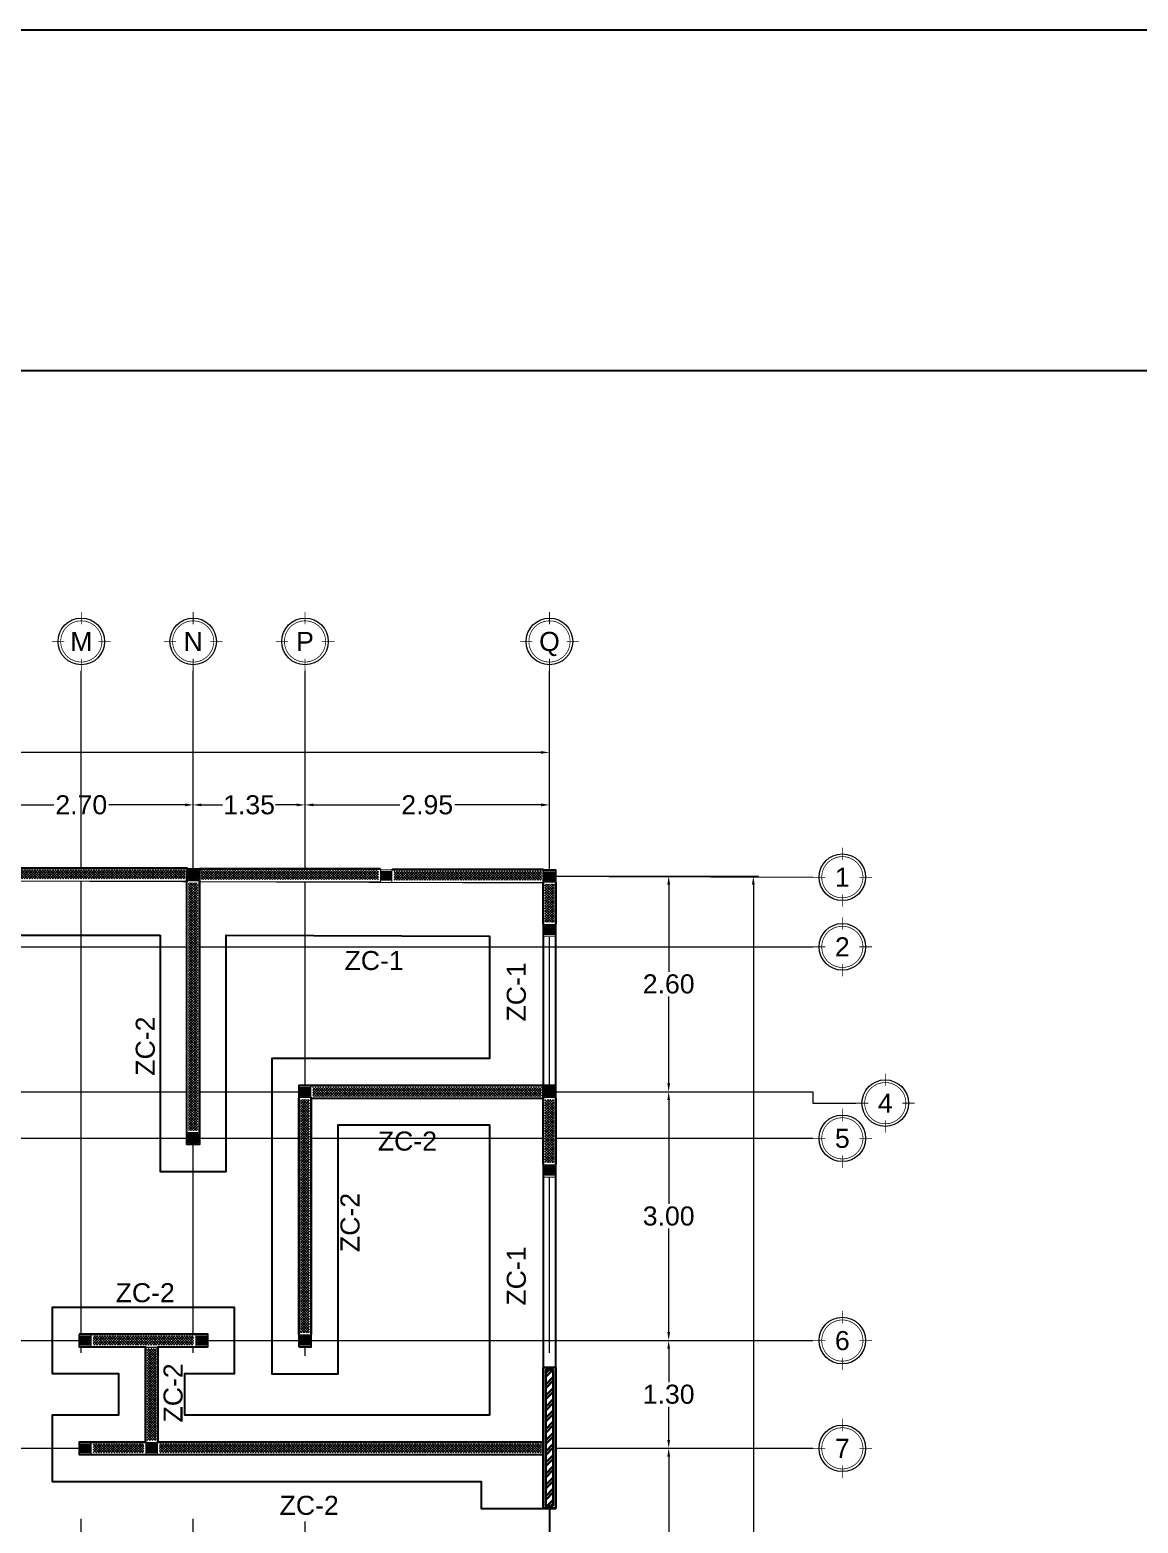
# Model space of a CAD drawing. Header units: metres. Extents: x 14 to 161, y 5 to 309.
# Drawn here: x 91.67 to 105.04, y 290.84 to 308.85 of the extents above; entities that cross this region are included whole.
import ezdxf
from ezdxf.enums import TextEntityAlignment as Align

# ---------------------------------------------------------------- set-up
doc = ezdxf.new("R2010")
doc.units = ezdxf.units.M
doc.set_wipeout_variables(frame=1)
doc.header["$PDMODE"] = 35
doc.linetypes.add('CENTRO2', pattern=[0.9, 0.6, -0.1, 0.1, -0.1])
doc.linetypes.add('HIDDEN2', pattern=[4.7625, 3.175, -1.5875])
for name, color, linetype, lineweight in [('E-Burbuja eje', 5, 'Continuous', 15), ('E-Castillos', 3, 'Continuous', 5), ('E-Ejes', 1, 'CENTRO2', 9), ('E-Hatch', 1, 'Continuous', 5), ('E-Muro de Mamposteria', 5, 'Continuous', 30), ('E-Muro de Refuerzo', 3, 'Continuous', 30), ('E-Textos', 3, 'Continuous', 15)]:
    doc.layers.add(name, color=color, linetype=linetype, lineweight=lineweight)
for name, color, linetype in [('E-Cotas', 2, 'Continuous'), ('E-Pie', 1, 'Continuous'), ('E-Trabe de liga', 4, 'TRACKS'), ('E-Zapata', 4, 'Continuous')]:
    doc.layers.add(name, color=color, linetype=linetype)
doc.layers.add('E-Pretil', color=7, linetype='HIDDEN2', true_color=0xd6d6d6)
doc.styles.add('ARIAL', font='arial.ttf')
doc.styles.add('Geneeral 2', font='arial.ttf', dxfattribs={"height": 2.3})
doc.styles.add('General', font='arial.ttf', dxfattribs={"height": 2.3})
doc.linetypes.add('TRACKS', pattern='A,0.15,[130,ltypeshp.shx,S=0.25,R=0,X=0,Y=0],0.15', length=0.3)
doc.dimstyles.new('Generales', dxfattribs={"dimscale": 0, "dimtxt": 2.3, "dimasz": 2, "dimexe": 1.25, "dimexo": 0.625, "dimtad": 0, "dimtih": 1, "dimtoh": 1, "dimzin": 1, "dimdsep": 46, "dimtxsty": 'General', "dimcen": 2, "dimclrd": 2, "dimclre": 2, "dimclrt": 3, "dimadec": 0, "dimazin": 0, "dimtfac": 1, "dimtmove": 0, "dimatfit": 3, "dimfxl": 1, "dimlwd": 13, "dimlwe": 13, "dimarcsym": 0})

# ---------------------------------------------------------------- blocks, each defined once
blk = doc.blocks.new('*D402')
at = {"layer": 'Defpoints', "color": 0, "transparency": 16777216}
for p in [(97.937, 300.137), (76.277, 298.718), (97.937, 298.718)]:
    blk.add_point(p, dxfattribs=at)
at = {"layer": 'E-Cotas', "color": 2, "linetype": 'Continuous', "lineweight": 13, "transparency": 16777216}
for p, q in [((76.277, 298.749), (76.277, 300.199)), ((76.377, 300.137), (86.686, 300.137)), ((97.837, 300.137), (87.529, 300.137)), ((97.937, 298.749), (97.937, 300.199))]:
    blk.add_line(p, q, dxfattribs=at)
at = {"layer": 'E-Cotas', "color": 2, "transparency": 16777216}
for points in [[(76.377, 300.153), (76.377, 300.12), (76.277, 300.137)], [(97.837, 300.153), (97.837, 300.12), (97.937, 300.137)]]:
    blk.add_solid(points, dxfattribs=at)
at = {"layer": 'E-Cotas', "color": 3, "transparency": 16777216, "insert": (87.107, 300.137), "char_height": 0.23, "attachment_point": 5, "style": 'General'}
blk.add_mtext('21.66', dxfattribs=at)
blk = doc.blocks.new('*D393')
at = {"layer": 'Defpoints', "color": 0, "transparency": 16777216}
for p in [(93.637, 299.504), (90.937, 298.667), (93.637, 298.667)]:
    blk.add_point(p, dxfattribs=at)
at = {"layer": 'E-Cotas', "color": 2, "linetype": 'Continuous', "lineweight": 13, "transparency": 16777216}
for p, q in [((90.937, 298.698), (90.937, 299.567)), ((91.037, 299.504), (91.956, 299.504)), ((93.537, 299.504), (92.619, 299.504)), ((93.637, 298.698), (93.637, 299.567))]:
    blk.add_line(p, q, dxfattribs=at)
at = {"layer": 'E-Cotas', "color": 2, "transparency": 16777216}
for points in [[(91.037, 299.521), (91.037, 299.487), (90.937, 299.504)], [(93.537, 299.521), (93.537, 299.487), (93.637, 299.504)]]:
    blk.add_solid(points, dxfattribs=at)
at = {"layer": 'E-Cotas', "color": 3, "transparency": 16777216, "insert": (92.287, 299.504), "char_height": 0.23, "attachment_point": 5, "style": 'General'}
blk.add_mtext('2.70', dxfattribs=at)
blk = doc.blocks.new('*D392')
at = {"layer": 'Defpoints', "color": 0, "transparency": 16777216}
for p in [(94.987, 299.504), (93.637, 298.658), (94.987, 298.658)]:
    blk.add_point(p, dxfattribs=at)
at = {"layer": 'E-Cotas', "color": 2, "linetype": 'Continuous', "lineweight": 13, "transparency": 16777216}
for p, q in [((93.637, 298.689), (93.637, 299.567)), ((93.737, 299.504), (93.992, 299.504)), ((94.887, 299.504), (94.632, 299.504)), ((94.987, 298.689), (94.987, 299.567))]:
    blk.add_line(p, q, dxfattribs=at)
at = {"layer": 'E-Cotas', "color": 2, "transparency": 16777216}
for points in [[(93.737, 299.521), (93.737, 299.487), (93.637, 299.504)], [(94.887, 299.521), (94.887, 299.487), (94.987, 299.504)]]:
    blk.add_solid(points, dxfattribs=at)
at = {"layer": 'E-Cotas', "color": 3, "transparency": 16777216, "insert": (94.312, 299.504), "char_height": 0.23, "attachment_point": 5, "style": 'General'}
blk.add_mtext('1.35', dxfattribs=at)
blk = doc.blocks.new('*D391')
at = {"layer": 'Defpoints', "color": 0, "transparency": 16777216}
for p in [(97.937, 299.504), (94.987, 298.653), (97.937, 298.653)]:
    blk.add_point(p, dxfattribs=at)
at = {"layer": 'E-Cotas', "color": 2, "linetype": 'Continuous', "lineweight": 13, "transparency": 16777216}
for p, q in [((94.987, 298.684), (94.987, 299.567)), ((95.087, 299.504), (96.13, 299.504)), ((97.837, 299.504), (96.795, 299.504)), ((97.937, 298.684), (97.937, 299.567))]:
    blk.add_line(p, q, dxfattribs=at)
at = {"layer": 'E-Cotas', "color": 2, "transparency": 16777216}
for points in [[(95.087, 299.521), (95.087, 299.487), (94.987, 299.504)], [(97.837, 299.521), (97.837, 299.487), (97.937, 299.504)]]:
    blk.add_solid(points, dxfattribs=at)
at = {"layer": 'E-Cotas', "color": 3, "transparency": 16777216, "insert": (96.462, 299.504), "char_height": 0.23, "attachment_point": 5, "style": 'General'}
blk.add_mtext('2.95', dxfattribs=at)
blk = doc.blocks.new('*D383')
at = {"layer": 'Defpoints', "color": 0, "transparency": 16777216}
for p in [(97.937, 298.643), (97.937, 296.043), (99.376, 296.043)]:
    blk.add_point(p, dxfattribs=at)
at = {"layer": 'E-Cotas', "color": 2, "linetype": 'Continuous', "lineweight": 13, "transparency": 16777216}
for p, q in [((97.969, 298.643), (99.439, 298.643)), ((99.376, 298.543), (99.376, 297.491)), ((99.376, 296.143), (99.376, 297.194)), ((97.969, 296.043), (99.439, 296.043))]:
    blk.add_line(p, q, dxfattribs=at)
at = {"layer": 'E-Cotas', "color": 2, "transparency": 16777216}
for points in [[(99.36, 298.543), (99.393, 298.543), (99.376, 298.643)], [(99.36, 296.143), (99.393, 296.143), (99.376, 296.043)]]:
    blk.add_solid(points, dxfattribs=at)
at = {"layer": 'E-Cotas', "color": 3, "transparency": 16777216, "insert": (99.376, 297.343), "char_height": 0.23, "attachment_point": 5, "style": 'General'}
blk.add_mtext('2.60', dxfattribs=at)
blk = doc.blocks.new('*D382')
at = {"layer": 'Defpoints', "color": 0, "transparency": 16777216}
for p in [(97.937, 296.043), (97.937, 293.043), (99.376, 293.043)]:
    blk.add_point(p, dxfattribs=at)
at = {"layer": 'E-Cotas', "color": 2, "linetype": 'Continuous', "lineweight": 13, "transparency": 16777216}
for p, q in [((97.969, 296.043), (99.439, 296.043)), ((99.376, 295.943), (99.376, 294.691)), ((99.376, 293.143), (99.376, 294.394)), ((97.969, 293.043), (99.439, 293.043))]:
    blk.add_line(p, q, dxfattribs=at)
at = {"layer": 'E-Cotas', "color": 2, "transparency": 16777216}
for points in [[(99.36, 295.943), (99.393, 295.943), (99.376, 296.043)], [(99.36, 293.143), (99.393, 293.143), (99.376, 293.043)]]:
    blk.add_solid(points, dxfattribs=at)
at = {"layer": 'E-Cotas', "color": 3, "transparency": 16777216, "insert": (99.376, 294.543), "char_height": 0.23, "attachment_point": 5, "style": 'General'}
blk.add_mtext('3.00', dxfattribs=at)
blk = doc.blocks.new('*D381')
at = {"layer": 'Defpoints', "color": 0, "transparency": 16777216}
for p in [(97.937, 293.043), (97.937, 291.743), (99.376, 291.743)]:
    blk.add_point(p, dxfattribs=at)
at = {"layer": 'E-Cotas', "color": 2, "linetype": 'Continuous', "lineweight": 13, "transparency": 16777216}
for p, q in [((97.969, 293.043), (99.439, 293.043)), ((99.376, 292.943), (99.376, 292.541)), ((99.376, 291.843), (99.376, 292.244)), ((97.969, 291.743), (99.439, 291.743))]:
    blk.add_line(p, q, dxfattribs=at)
at = {"layer": 'E-Cotas', "color": 2, "transparency": 16777216}
for points in [[(99.36, 292.943), (99.393, 292.943), (99.376, 293.043)], [(99.36, 291.843), (99.393, 291.843), (99.376, 291.743)]]:
    blk.add_solid(points, dxfattribs=at)
at = {"layer": 'E-Cotas', "color": 3, "transparency": 16777216, "insert": (99.376, 292.393), "char_height": 0.23, "attachment_point": 5, "style": 'General'}
blk.add_mtext('1.30', dxfattribs=at)
blk = doc.blocks.new('*D380')
at = {"layer": 'Defpoints', "color": 0, "transparency": 16777216}
for p in [(97.937, 291.743), (97.937, 285.243), (99.376, 285.243)]:
    blk.add_point(p, dxfattribs=at)
at = {"layer": 'E-Cotas', "color": 2, "linetype": 'Continuous', "lineweight": 13, "transparency": 16777216}
for p, q in [((97.969, 291.743), (99.439, 291.743)), ((99.376, 291.643), (99.376, 288.641)), ((99.376, 285.343), (99.376, 288.344)), ((97.969, 285.243), (99.439, 285.243))]:
    blk.add_line(p, q, dxfattribs=at)
at = {"layer": 'E-Cotas', "color": 2, "transparency": 16777216}
for points in [[(99.36, 291.643), (99.393, 291.643), (99.376, 291.743)], [(99.36, 285.343), (99.393, 285.343), (99.376, 285.243)]]:
    blk.add_solid(points, dxfattribs=at)
at = {"layer": 'E-Cotas', "color": 3, "transparency": 16777216, "insert": (99.376, 288.493), "char_height": 0.23, "attachment_point": 5, "style": 'General'}
blk.add_mtext('6.50', dxfattribs=at)
blk = doc.blocks.new('*D375')
at = {"layer": 'Defpoints', "color": 0, "transparency": 16777216}
for p in [(97.937, 298.643), (97.937, 277.393), (100.398, 277.393)]:
    blk.add_point(p, dxfattribs=at)
at = {"layer": 'E-Cotas', "color": 2, "linetype": 'Continuous', "lineweight": 13, "transparency": 16777216}
for p, q in [((97.969, 298.643), (100.46, 298.643)), ((100.398, 298.543), (100.398, 288.166)), ((100.398, 277.493), (100.398, 287.869)), ((97.969, 277.393), (100.46, 277.393))]:
    blk.add_line(p, q, dxfattribs=at)
at = {"layer": 'E-Cotas', "color": 2, "transparency": 16777216}
for points in [[(100.381, 298.543), (100.414, 298.543), (100.398, 298.643)], [(100.381, 277.493), (100.414, 277.493), (100.398, 277.393)]]:
    blk.add_solid(points, dxfattribs=at)
at = {"layer": 'E-Cotas', "color": 3, "transparency": 16777216, "insert": (100.398, 288.018), "char_height": 0.23, "attachment_point": 5, "style": 'General'}
blk.add_mtext('21.25', dxfattribs=at)
blk = doc.blocks.new('k-burb-colmn')
at = {"const_width": 0.00024}
for points in [[(0, 0.0055), (0, 0.0095)], [(0, 0.0055), (0, 0.0095)], [(-0.0055, 0), (-0.0095, 0)], [(-0.0055, 0), (-0.0095, 0)], [(0.0055, 0), (0.0095, 0)], [(0.0055, 0), (0.0095, 0)], [(0, -0.0055), (0, -0.0095)], [(0, -0.0055), (0, -0.0095)]]:
    blk.add_lwpolyline(points, dxfattribs=at)
blk.add_lwpolyline([(-0.00663, 0, 1), (0.00663, 0, 1)], format="xyb", close=True, dxfattribs=at)
blk.add_lwpolyline([(-0.00663, 0, 1), (0.00663, 0, 1)], format="xyb", close=True, dxfattribs=at)
at = {"linetype": 'Continuous'}
blk.add_circle((0, 0), 0.0075, dxfattribs=at)
blk.add_circle((0, 0), 0.0075, dxfattribs=at)
at = {"color": 2, "style": 'ARIAL'}
blk.add_attdef('NUM', text='', height=0.023, dxfattribs=at).set_placement((0.00124, 0.00008), align=Align.MIDDLE_CENTER)
blk = doc.blocks.new('*U468')
at = {"layer": 'E-Castillos'}
blk.add_lwpolyline([(-0.075, -0.075), (-0.075, 0.075), (0.075, 0.075), (0.075, -0.075), (-0.075, -0.075)], dxfattribs=at)
blk.add_wipeout([(-0.075, -0.075), (0.075, -0.075), (0.075, 0.075), (-0.075, 0.075)])
at = {"layer": 'E-Hatch'}
h = blk.add_hatch(color=1, dxfattribs=at)
h.dxf.hatch_style = 1
h.paths.add_polyline_path([(-0.055, -0.055), (-0.055, 0.055), (0.055, 0.055), (0.055, -0.055)])
at = {"layer": 'E-Castillos'}
blk.add_lwpolyline([(-0.055, -0.055), (-0.055, 0.055), (0.055, 0.055), (0.055, -0.055)], close=True, dxfattribs=at)
blk = doc.blocks.new('*U567')
blk.add_wipeout([(-0.075, -1.2), (0.075, -1.2), (0.075, 0.5), (-0.075, 0.5)])
at = {"ltscale": 0.5}
h = blk.add_hatch(dxfattribs=at)
h.set_pattern_fill('ANSI32', color=5, scale=0.01)
h.set_pattern_definition([(45, (0, -0.70018), (-0.067352, 0.067352), []), (45, (0.0449, -0.70018), (-0.067352, 0.067352), [])])
h.paths.add_polyline_path([(0.045, -1.17), (-0.045, -1.17), (-0.045, 0.47), (0.045, 0.47)])
for points in [[(0.075, -1.2), (-0.075, -1.2), (-0.075, 0.5), (0.075, 0.5)], [(0.045, -1.17), (-0.045, -1.17), (-0.045, 0.47), (0.045, 0.47)]]:
    blk.add_lwpolyline(points, close=True, dxfattribs=at)
blk = doc.blocks.new('*U657')
for points in [[(-0.843, -0.075), (1.957, -0.075), (1.957, 0.075), (-0.843, 0.075)], [(-0.823, -0.055), (1.937, -0.055), (1.937, 0.055), (-0.823, 0.055)]]:
    blk.add_lwpolyline(points, close=True)
blk.add_wipeout([(-0.843, -0.075), (1.957, -0.075), (1.957, 0.075), (-0.843, 0.075)])
at = {"linetype": 'ByBlock', "lineweight": 5}
h = blk.add_hatch(dxfattribs=at)
h.set_pattern_fill('ANSI37', color=5, scale=0.0069)
h.set_pattern_definition([(45, (1.114547, 6e-16), (-0.01549094, 0.01549094), []), (135, (1.114547, 6e-16), (-0.01549094, -0.01549094), [])])
h.paths.add_polyline_path([(1.937, -0.055), (1.937, 0.055), (-0.823, 0.055), (-0.823, -0.055)])
blk.add_line((-0.843, 0.075), (1.957, 0.075))
blk = doc.blocks.new('*U677')
for points in [[(-0.854, -0.075), (1.696, -0.075), (1.696, 0.075), (-0.854, 0.075)], [(-0.834, -0.055), (1.676, -0.055), (1.676, 0.055), (-0.834, 0.055)]]:
    blk.add_lwpolyline(points, close=True)
blk.add_wipeout([(-0.854, -0.075), (1.696, -0.075), (1.696, 0.075), (-0.854, 0.075)])
at = {"linetype": 'ByBlock', "lineweight": 5}
h = blk.add_hatch(dxfattribs=at)
h.set_pattern_fill('ANSI37', color=5, scale=0.0069)
h.set_pattern_definition([(45, (0.842206, 5e-16), (-0.01549094, 0.01549094), []), (135, (0.842206, 5e-16), (-0.01549094, -0.01549094), [])])
h.paths.add_polyline_path([(1.676, -0.055), (1.676, 0.055), (-0.834, 0.055), (-0.834, -0.055)])
blk.add_line((-0.854, 0.075), (1.696, 0.075))
blk = doc.blocks.new('*U678')
for points in [[(-0.854, -0.075), (1.326, -0.075), (1.326, 0.075), (-0.854, 0.075)], [(-0.834, -0.055), (1.306, -0.055), (1.306, 0.055), (-0.834, 0.055)]]:
    blk.add_lwpolyline(points, close=True)
blk.add_wipeout([(-0.854, -0.075), (1.326, -0.075), (1.326, 0.075), (-0.854, 0.075)])
at = {"linetype": 'ByBlock', "lineweight": 5}
h = blk.add_hatch(dxfattribs=at)
h.set_pattern_fill('ANSI37', color=5, scale=0.0069)
h.set_pattern_definition([(45, (0.472006, 3e-16), (-0.01549094, 0.01549094), []), (135, (0.472006, 3e-16), (-0.01549094, -0.01549094), [])])
h.paths.add_polyline_path([(1.306, -0.055), (1.306, 0.055), (-0.834, 0.055), (-0.834, -0.055)])
blk.add_line((-0.854, 0.075), (1.326, 0.075))
blk = doc.blocks.new('*U679')
for points in [[(-0.854, -0.075), (0.966, -0.075), (0.966, 0.075), (-0.854, 0.075)], [(-0.834, -0.055), (0.946, -0.055), (0.946, 0.055), (-0.834, 0.055)]]:
    blk.add_lwpolyline(points, close=True)
blk.add_wipeout([(-0.854, -0.075), (0.966, -0.075), (0.966, 0.075), (-0.854, 0.075)])
at = {"linetype": 'ByBlock', "lineweight": 5}
h = blk.add_hatch(dxfattribs=at)
h.set_pattern_fill('ANSI37', color=5, scale=0.0069)
h.set_pattern_definition([(45, (0.112206, 6e-17), (-0.01549094, 0.01549094), []), (135, (0.112206, 6e-17), (-0.01549094, -0.01549094), [])])
h.paths.add_polyline_path([(0.946, -0.055), (0.946, 0.055), (-0.834, 0.055), (-0.834, -0.055)])
blk.add_line((-0.854, 0.075), (0.966, 0.075))
blk = doc.blocks.new('*U680')
for points in [[(-0.843, -0.075), (-0.343, -0.075), (-0.343, 0.075), (-0.843, 0.075)], [(-0.823, -0.055), (-0.363, -0.055), (-0.363, 0.055), (-0.823, 0.055)]]:
    blk.add_lwpolyline(points, close=True)
blk.add_wipeout([(-0.843, -0.075), (-0.343, -0.075), (-0.343, 0.075), (-0.843, 0.075)])
at = {"linetype": 'ByBlock', "lineweight": 5}
h = blk.add_hatch(dxfattribs=at)
h.set_pattern_fill('ANSI37', color=5, scale=0.0069)
h.set_pattern_definition([(45, (-1.185629, -7e-16), (-0.01549094, 0.01549094), []), (135, (-1.185629, -7e-16), (-0.01549094, -0.01549094), [])])
h.paths.add_polyline_path([(-0.823, 0.055), (-0.823, -0.055), (-0.363, -0.055), (-0.363, 0.055)])
blk.add_line((-0.843, 0.075), (-0.343, 0.075))
blk = doc.blocks.new('*U682')
for points in [[(-0.843, -0.075), (-0.043, -0.075), (-0.043, 0.075), (-0.843, 0.075)], [(-0.823, -0.055), (-0.063, -0.055), (-0.063, 0.055), (-0.823, 0.055)]]:
    blk.add_lwpolyline(points, close=True)
blk.add_wipeout([(-0.843, -0.075), (-0.043, -0.075), (-0.043, 0.075), (-0.843, 0.075)])
at = {"linetype": 'ByBlock', "lineweight": 5}
h = blk.add_hatch(dxfattribs=at)
h.set_pattern_fill('ANSI37', color=5, scale=0.0069)
h.set_pattern_definition([(45, (-0.885353, -5e-16), (-0.01549094, 0.01549094), []), (135, (-0.885353, -5e-16), (-0.01549094, -0.01549094), [])])
h.paths.add_polyline_path([(-0.823, 0.055), (-0.823, -0.055), (-0.063, -0.055), (-0.063, 0.055)])
blk.add_line((-0.843, 0.075), (-0.043, 0.075))
blk = doc.blocks.new('*U681')
for points in [[(-0.843, -0.075), (2.182, -0.075), (2.182, 0.075), (-0.843, 0.075)], [(-0.823, -0.055), (2.162, -0.055), (2.162, 0.055), (-0.823, 0.055)]]:
    blk.add_lwpolyline(points, close=True)
blk.add_wipeout([(-0.843, -0.075), (2.182, -0.075), (2.182, 0.075), (-0.843, 0.075)])
at = {"linetype": 'ByBlock', "lineweight": 5}
h = blk.add_hatch(dxfattribs=at)
h.set_pattern_fill('ANSI37', color=5, scale=0.0069)
h.set_pattern_definition([(45, (1.33936, 7e-16), (-0.01549094, 0.01549094), []), (135, (1.33936, 7e-16), (-0.01549094, -0.01549094), [])])
h.paths.add_polyline_path([(2.162, -0.055), (2.162, 0.055), (-0.823, 0.055), (-0.823, -0.055)])
blk.add_line((-0.843, 0.075), (2.182, 0.075))
blk = doc.blocks.new('*U683')
for points in [[(-0.843, -0.075), (2.008, -0.075), (2.008, 0.075), (-0.843, 0.075)], [(-0.823, -0.055), (1.988, -0.055), (1.988, 0.055), (-0.823, 0.055)]]:
    blk.add_lwpolyline(points, close=True)
blk.add_wipeout([(-0.843, -0.075), (2.008, -0.075), (2.008, 0.075), (-0.843, 0.075)])
at = {"linetype": 'ByBlock', "lineweight": 5}
h = blk.add_hatch(dxfattribs=at)
h.set_pattern_fill('ANSI37', color=5, scale=0.0069)
h.set_pattern_definition([(45, (1.16517, 6e-16), (-0.01549094, 0.01549094), []), (135, (1.16517, 6e-16), (-0.01549094, -0.01549094), [])])
h.paths.add_polyline_path([(1.988, -0.055), (1.988, 0.055), (-0.823, 0.055), (-0.823, -0.055)])
blk.add_line((-0.843, 0.075), (2.008, 0.075))
blk = doc.blocks.new('*U686')
for points in [[(-0.843, -0.075), (0.307, -0.075), (0.307, 0.075), (-0.843, 0.075)], [(-0.823, -0.055), (0.287, -0.055), (0.287, 0.055), (-0.823, 0.055)]]:
    blk.add_lwpolyline(points, close=True)
blk.add_wipeout([(-0.843, -0.075), (0.307, -0.075), (0.307, 0.075), (-0.843, 0.075)])
at = {"linetype": 'ByBlock', "lineweight": 5}
h = blk.add_hatch(dxfattribs=at)
h.set_pattern_fill('ANSI37', color=5, scale=0.0069)
h.set_pattern_definition([(45, (-0.535353, -3e-16), (-0.01549094, 0.01549094), []), (135, (-0.535353, -3e-16), (-0.01549094, -0.01549094), [])])
h.paths.add_polyline_path([(0.287, -0.055), (0.287, 0.055), (-0.823, 0.055), (-0.823, -0.055)])
blk.add_line((-0.843, 0.075), (0.307, 0.075))
blk = doc.blocks.new('*U684')
for points in [[(-0.843, -0.075), (0.407, -0.075), (0.407, 0.075), (-0.843, 0.075)], [(-0.823, -0.055), (0.387, -0.055), (0.387, 0.055), (-0.823, 0.055)]]:
    blk.add_lwpolyline(points, close=True)
blk.add_wipeout([(-0.843, -0.075), (0.407, -0.075), (0.407, 0.075), (-0.843, 0.075)])
at = {"linetype": 'ByBlock', "lineweight": 5}
h = blk.add_hatch(dxfattribs=at)
h.set_pattern_fill('ANSI37', color=5, scale=0.0069)
h.set_pattern_definition([(45, (-0.435353, -2e-16), (-0.01549094, 0.01549094), []), (135, (-0.435353, -2e-16), (-0.01549094, -0.01549094), [])])
h.paths.add_polyline_path([(0.387, -0.055), (0.387, 0.055), (-0.823, 0.055), (-0.823, -0.055)])
blk.add_line((-0.843, 0.075), (0.407, 0.075))
blk = doc.blocks.new('*U664')
for points in [[(-0.843, -0.075), (-0.193, -0.075), (-0.193, 0.075), (-0.843, 0.075)], [(-0.823, -0.055), (-0.213, -0.055), (-0.213, 0.055), (-0.823, 0.055)]]:
    blk.add_lwpolyline(points, close=True)
blk.add_wipeout([(-0.843, -0.075), (-0.193, -0.075), (-0.193, 0.075), (-0.843, 0.075)])
at = {"linetype": 'ByBlock', "lineweight": 5}
h = blk.add_hatch(dxfattribs=at)
h.set_pattern_fill('ANSI37', color=5, scale=0.0069)
h.set_pattern_definition([(45, (-1.035353, -6e-16), (-0.01549094, 0.01549094), []), (135, (-1.035353, -6e-16), (-0.01549094, -0.01549094), [])])
h.paths.add_polyline_path([(-0.823, 0.055), (-0.823, -0.055), (-0.213, -0.055), (-0.213, 0.055)])
blk.add_line((-0.843, 0.075), (-0.193, 0.075))
blk = doc.blocks.new('*U685')
for points in [[(-0.843, -0.075), (3.807, -0.075), (3.807, 0.075), (-0.843, 0.075)], [(-0.823, -0.055), (3.787, -0.055), (3.787, 0.055), (-0.823, 0.055)]]:
    blk.add_lwpolyline(points, close=True)
blk.add_wipeout([(-0.843, -0.075), (3.807, -0.075), (3.807, 0.075), (-0.843, 0.075)])
at = {"linetype": 'ByBlock', "lineweight": 5}
h = blk.add_hatch(dxfattribs=at)
h.set_pattern_fill('ANSI37', color=5, scale=0.0069)
h.set_pattern_definition([(45, (2.964647, 2e-15), (-0.01549094, 0.01549094), []), (135, (2.964647, 2e-15), (-0.01549094, -0.01549094), [])])
h.paths.add_polyline_path([(3.787, -0.055), (3.787, 0.055), (-0.823, 0.055), (-0.823, -0.055)])
blk.add_line((-0.843, 0.075), (3.807, 0.075))

msp = doc.modelspace()

# ---------------------------------------------------------------- linework, layer by layer
at = {"layer": 'E-Castillos'}
msp.add_lwpolyline([(97.86234, 298.56727), (97.86234, 298.71727), (98.01234, 298.71727), (98.01234, 298.56727), (97.86234, 298.56727)], dxfattribs=at)
at = {"layer": 'E-Castillos', "color": 4}
msp.add_circle((97.93734, 296.04254), 5.684341886080801e-14, dxfattribs=at)
at = {"layer": 'E-Ejes', "ltscale": 20}
for points in [[(92.28734, 274.89254), (92.28734, 301.11958)], [(93.63734, 274.89254), (93.63734, 301.11958)], [(94.98734, 274.8589), (94.98734, 301.11958)], [(97.93734, 274.89254), (97.93734, 301.11958)], [(73.26533, 298.72853), (101.11557, 298.63145)], [(73.26533, 297.79254), (101.11557, 297.79254)], [(72.74728, 295.90579), (73.26533, 295.90579), (73.26533, 296.04254), (101.11557, 296.04254), (101.11557, 295.90579), (101.63362, 295.90579)], [(73.26533, 295.48254), (101.11557, 295.48254)], [(73.26533, 293.04254), (101.11557, 293.04254)], [(73.26533, 291.74254), (101.11557, 291.74254)]]:
    msp.add_lwpolyline(points, dxfattribs=at)
at = {"layer": 'E-Pie', "color": 1}
msp.add_lwpolyline([(65.38178, 308.85366), (161.00678, 308.85366), (161.00678, 243.22866), (65.38178, 243.22866)], close=True, dxfattribs=at)
at = {"layer": 'E-Pie', "color": 5}
msp.add_lwpolyline([(69.65758, 304.74116), (69.65758, 247.34116), (156.91409, 247.34116), (156.91409, 304.74116)], close=True, dxfattribs=at)
at = {"layer": 'E-Pretil', "ltscale": 100}
msp.add_lwpolyline([(97.86234, 295.01754), (97.86234, 292.71754), (98.01234, 292.71754), (98.01234, 295.01754), (97.86234, 295.01754)], dxfattribs=at)
at = {"layer": 'E-Trabe de liga', "color": 4, "linetype": 'TRACKS', "ltscale": 6}
for p, q in [((94.98734, 296.04254), (94.98734, 293.04254)), ((97.93734, 291.09254), (97.93734, 285.96754))]:
    msp.add_line(p, q, dxfattribs=at)
at = {"layer": 'E-Zapata', "color": 4}
for p, q in [((76.20228, 298.7943), (98.01234, 298.71727)), ((76.20183, 298.64329), (98.01182, 298.56727)), ((86.46234, 297.9339), (93.23734, 297.9339)), ((98.01234, 296.11754), (94.91234, 296.11754)), ((98.01234, 295.96754), (94.91234, 295.96754))]:
    msp.add_line(p, q, dxfattribs=at)

# ---------------------------------------------------------------- block references
at = {"layer": 'E-Burbuja eje', "linetype": 'ByBlock'}
ref = msp.add_blockref('k-burb-colmn', (92.28734, 301.47583), dxfattribs=dict(at, xscale=37.49999999999999, yscale=37.49999999999999, zscale=37.49999999999999))
ref.add_attrib('NUM', 'M', dxfattribs={"layer": '0', "color": 2, "height": 0.23, "style": 'ARIAL'}).set_placement((92.28734, 301.47583), align=Align.MIDDLE_CENTER)
ref = msp.add_blockref('k-burb-colmn', (93.63734, 301.47583), dxfattribs=dict(at, xscale=37.49999999999999, yscale=37.49999999999999, zscale=37.49999999999999))
ref.add_attrib('NUM', 'N', dxfattribs={"layer": '0', "color": 2, "height": 0.23, "style": 'ARIAL'}).set_placement((93.63734, 301.47583), align=Align.MIDDLE_CENTER)
ref = msp.add_blockref('k-burb-colmn', (94.98734, 301.47583), dxfattribs=dict(at, xscale=37.49999999999999, yscale=37.49999999999999, zscale=37.49999999999999))
ref.add_attrib('NUM', 'P', dxfattribs={"layer": '0', "color": 2, "height": 0.23, "style": 'ARIAL'}).set_placement((94.98734, 301.47583), align=Align.MIDDLE_CENTER)
ref = msp.add_blockref('k-burb-colmn', (97.93734, 301.47583), dxfattribs=dict(at, xscale=37.49999999999999, yscale=37.49999999999999, zscale=37.49999999999999))
ref.add_attrib('NUM', 'Q', dxfattribs={"layer": '0', "color": 2, "height": 0.23, "style": 'ARIAL'}).set_placement((97.93734, 301.47583), align=Align.MIDDLE_CENTER)
ref = msp.add_blockref('k-burb-colmn', (101.47182, 298.63145), dxfattribs=dict(at, xscale=37.49999999999999, yscale=37.49999999999999, zscale=37.49999999999999))
ref.add_attrib('NUM', '1', dxfattribs={"layer": '0', "color": 2, "height": 0.23, "style": 'ARIAL'}).set_placement((101.47182, 298.63145), align=Align.MIDDLE_CENTER)
ref = msp.add_blockref('k-burb-colmn', (101.47178, 297.7915), dxfattribs=dict(at, xscale=37.49999999999999, yscale=37.49999999999999, zscale=37.49999999999999))
ref.add_attrib('NUM', '2', dxfattribs={"layer": '0', "color": 2, "height": 0.23, "style": 'ARIAL'}).set_placement((101.47178, 297.7915), align=Align.MIDDLE_CENTER)
ref = msp.add_blockref('k-burb-colmn', (101.98987, 295.90579), dxfattribs=dict(at, xscale=37.49999999999999, yscale=37.49999999999999, zscale=37.49999999999999))
ref.add_attrib('NUM', '4', dxfattribs={"layer": '0', "color": 2, "height": 0.23, "style": 'ARIAL'}).set_placement((101.98987, 295.90579), align=Align.MIDDLE_CENTER)
ref = msp.add_blockref('k-burb-colmn', (101.47178, 295.4815), dxfattribs=dict(at, xscale=37.49999999999999, yscale=37.49999999999999, zscale=37.49999999999999))
ref.add_attrib('NUM', '5', dxfattribs={"layer": '0', "color": 2, "height": 0.23, "style": 'ARIAL'}).set_placement((101.47178, 295.4815), align=Align.MIDDLE_CENTER)
ref = msp.add_blockref('k-burb-colmn', (101.47178, 293.0415), dxfattribs=dict(at, xscale=37.49999999999999, yscale=37.49999999999999, zscale=37.49999999999999))
ref.add_attrib('NUM', '6', dxfattribs={"layer": '0', "color": 2, "height": 0.23, "style": 'ARIAL'}).set_placement((101.47178, 293.0415), align=Align.MIDDLE_CENTER)
ref = msp.add_blockref('k-burb-colmn', (101.47178, 291.7415), dxfattribs=dict(at, xscale=37.49999999999999, yscale=37.49999999999999, zscale=37.49999999999999))
ref.add_attrib('NUM', '7', dxfattribs={"layer": '0', "color": 2, "height": 0.23, "style": 'ARIAL'}).set_placement((101.47178, 291.7415), align=Align.MIDDLE_CENTER)

# ---------------------------------------------------------------- texts
at = {"layer": 'E-Textos', "ltscale": 0.5, "char_height": 0.23, "width": 0.316244, "attachment_point": 1, "style": 'General'}
for s, insert in [('ZC-1', (95.46434, 297.74141)), ('ZC-2', (95.86594, 295.56342)), ('ZC-2', (92.70193, 293.73403)), ('ZC-2', (94.68065, 291.16904))]:
    msp.add_mtext(s, dxfattribs=dict(at, insert=insert))
at = {"layer": 'E-Textos', "ltscale": 0.5, "char_height": 0.23, "width": 0.08, "attachment_point": 1, "rotation": 90, "style": 'Geneeral 2'}
for s, insert in [('ZC-1', (97.42199, 296.89096)), ('ZC-2', (92.94414, 296.23686)), ('ZC-2', (95.41475, 294.10948)), ('ZC-1', (97.42199, 293.46343))]:
    msp.add_mtext(s, dxfattribs=dict(at, insert=insert))

# ---------------------------------------------------------------- dimensions: what is measured, and where the dimension line sits
at = {"layer": 'E-Cotas'}
for base, p1, p2, picture, middle in [((97.93734, 300.13657), (76.27735, 298.71803), (97.93734, 298.71803), '*D402', (87.10735, 300.13657)), ((93.63734, 299.504), (90.93734, 298.66693), (93.63734, 298.66693), '*D393', (92.28734, 299.504)), ((94.98734, 299.504), (93.63734, 298.65752), (94.98734, 298.65752), '*D392', (94.31234, 299.504)), ((97.93734, 299.504), (94.98734, 298.65281), (97.93734, 298.65281), '*D391', (96.46234, 299.504))]:
    dim = msp.add_linear_dim(base=base, p1=p1, p2=p2, dimstyle='Generales', override={"dimscale": 0, "dimtxt": 1.15, "dimasz": 1, "dimexe": 0.625, "dimexo": 0.3125, "dimgap": 0.3125, "dimcen": 1, "dimtix": 1, "dimtofl": 1, "dimtmove": 0, "dimatfit": 3}, dxfattribs=at)
    dim.commit()
    dim.dimension.update_dxf_attribs({"geometry": picture, "text_midpoint": middle})
for base, p1, p2, picture, middle in [((99.37643, 296.04254), (97.93734, 298.64253), (97.93734, 296.04254), '*D383', (99.37643, 297.34253)), ((100.39771, 277.39254), (97.93734, 298.64253), (97.93734, 277.39254), '*D375', (100.39771, 288.01753)), ((99.37643, 293.04254), (97.93734, 296.04254), (97.93734, 293.04254), '*D382', (99.37643, 294.54254)), ((99.37643, 291.74254), (97.93734, 293.04254), (97.93734, 291.74254), '*D381', (99.37643, 292.39254)), ((99.37643, 285.24254), (97.93734, 291.74254), (97.93734, 285.24254), '*D380', (99.37643, 288.49254))]:
    dim = msp.add_linear_dim(base=base, p1=p1, p2=p2, angle=90, dimstyle='Generales', override={"dimscale": 0, "dimtxt": 1.15, "dimasz": 1, "dimexe": 0.625, "dimexo": 0.3125, "dimgap": 0.3125, "dimcen": 1, "dimtix": 1, "dimtofl": 1, "dimtmove": 0, "dimatfit": 3}, dxfattribs=at)
    dim.commit()
    dim.dimension.update_dxf_attribs({"geometry": picture, "text_midpoint": middle})

# ---------------------------------------------------------------- next in the draw order: block references
at = {"layer": 'E-Castillos', "ltscale": 0.5}
for p in [(93.63744, 298.65725), (95.96734, 298.64939), (97.93744, 298.64227), (97.93744, 297.99254), (94.98744, 296.04254), (97.93734, 296.04254), (93.63744, 295.48254), (97.93744, 295.09254), (92.33744, 293.04254), (93.73744, 293.04254), (94.98734, 293.04202), (92.33744, 291.74254), (93.13744, 291.74254)]:
    msp.add_blockref('*U468', p, dxfattribs=at)
at = {"layer": 'E-Muro de Refuerzo', "ltscale": 0.5}
msp.add_blockref('*U567', (97.93734, 292.21772), dxfattribs=at)

# ---------------------------------------------------------------- next in the draw order: block references
at = {"layer": 'E-Muro de Mamposteria'}
for name, p in [('*U677', (91.86619, 298.66637)), ('*U678', (94.56629, 298.65695)), ('*U679', (96.89619, 298.64883)), ('*U657', (95.90502, 296.04254))]:
    msp.add_blockref(name, p, dxfattribs=at)
at = {"layer": 'E-Muro de Mamposteria', "rotation": 270}
msp.add_blockref('*U686', (93.13734, 292.12487), dxfattribs=at)

# ---------------------------------------------------------------- next in the draw order: linework, layer by layer
at = {"layer": 'E-Zapata', "ltscale": 0.5}
msp.add_line((98.01234, 296.11754), (97.11234, 296.11754), dxfattribs=at)

# ---------------------------------------------------------------- next in the draw order: block references
at = {"layer": 'E-Muro de Mamposteria', "rotation": 270}
for name, p in [('*U681', (93.63734, 297.73958)), ('*U680', (97.93734, 297.72459)), ('*U683', (94.98734, 295.12487)), ('*U682', (97.93734, 295.12487))]:
    msp.add_blockref(name, p, dxfattribs=at)
at = {"layer": 'E-Muro de Mamposteria'}
for name, p in [('*U684', (93.25502, 293.04254)), ('*U664', (93.25502, 291.74254)), ('*U685', (94.05502, 291.74254))]:
    msp.add_blockref(name, p, dxfattribs=at)

# ---------------------------------------------------------------- next in the draw order: texts
at = {"layer": 'E-Textos', "ltscale": 0.5, "insert": (93.27973, 292.05316), "char_height": 0.23, "width": 0.08, "attachment_point": 1, "rotation": 90, "style": 'Geneeral 2'}
msp.add_mtext('ZC-2', dxfattribs=at)

# ---------------------------------------------------------------- next in the draw order: linework, layer by layer
at = {"layer": 'E-Zapata', "ltscale": 0.5}
for points in [[(93.56234, 298.73225), (93.71234, 298.73225), (93.71234, 295.40754), (93.56234, 295.40754), (93.56234, 298.73225)], [(97.86224, 296.11754), (98.01234, 296.11754), (98.01234, 298.71727), (97.86234, 298.71727), (97.86224, 296.11754)], [(93.23734, 297.9339), (93.23734, 295.08254), (94.03734, 295.08254), (94.03734, 297.93112), (97.21234, 297.92005), (97.21234, 296.44254), (94.58735, 296.44254), (94.58723, 292.64202), (95.38724, 292.64202), (95.38724, 295.64254), (97.21234, 295.64254), (97.21234, 292.14254), (93.53734, 292.14254), (93.53734, 292.64254), (94.13734, 292.64254), (94.13734, 293.44254), (91.93734, 293.44254), (91.93734, 292.64254), (92.73734, 292.64254), (92.73734, 292.14254), (91.93734, 292.14254), (91.93734, 291.34254), (97.11234, 291.34254), (97.11234, 291.01754), (98.01234, 291.01754)], [(94.91224, 292.96702), (95.06224, 292.96702), (95.06224, 295.96754), (97.86224, 295.96754), (97.86224, 296.11754), (94.91234, 296.11754), (94.91224, 292.96702)], [(97.86234, 291.01754), (98.01234, 291.01754), (98.01234, 296.11754), (97.86224, 296.11754), (97.86224, 291.01754)], [(92.26234, 293.11754), (92.26234, 292.96754), (93.06234, 292.96754), (93.06234, 291.81754), (92.26234, 291.81754), (92.26234, 291.66754), (97.86234, 291.66754), (97.86234, 291.81754), (93.21234, 291.81754), (93.21234, 292.96754), (93.81234, 292.96754), (93.81234, 293.11754), (92.26234, 293.11754), (92.26234, 293.11754)]]:
    msp.add_lwpolyline(points, dxfattribs=at)

doc.saveas('drawing.dxf')
